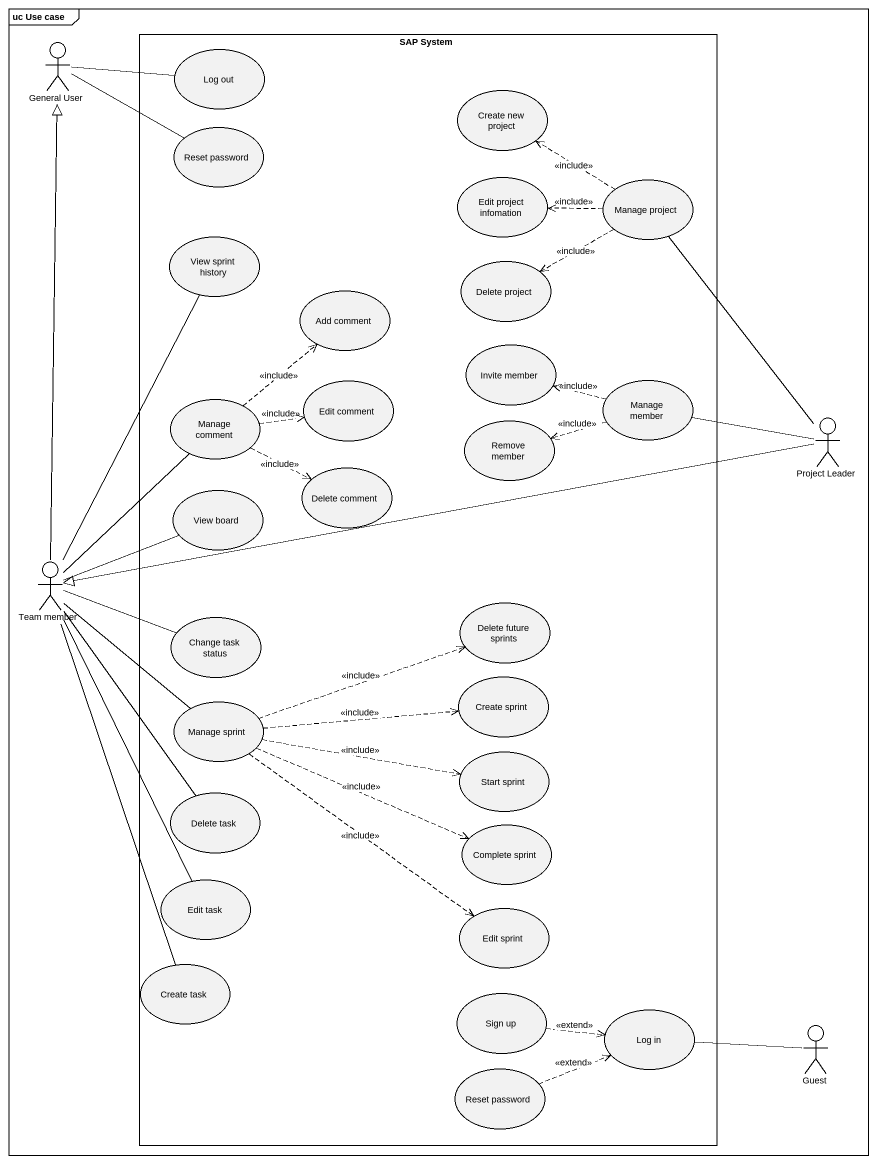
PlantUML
@startuml
mainframe uc Use case
actor "General User" as General_User
rectangle "SAP System" as SAP_System {
  usecase "Log out" as Log_out
  usecase "Create new project" as Create_new_project
  usecase "Reset password" as Reset_password
  usecase "Edit project infomation" as Edit_project_infomation
  usecase "Manage project" as Manage_project
  usecase "View sprint history" as View_sprint_history
  usecase "Delete project" as Delete_project
  usecase "Add comment" as Add_comment
  usecase "Invite member" as Invite_member
  usecase "Edit comment" as Edit_comment
  usecase "Manage member" as Manage_member
  usecase "Manage comment" as Manage_comment
  usecase "Remove member" as Remove_member
  usecase "Delete comment" as Delete_comment
  usecase "View board" as View_board
  usecase "Change task status" as Change_task_status
  usecase "Delete future sprints" as Delete_future_sprints
  usecase "Manage sprint" as Manage_sprint
  usecase "Create sprint" as Create_sprint
  usecase "Start sprint" as Start_sprint
  usecase "Delete task" as Delete_task
  usecase "Complete sprint" as Complete_sprint
  usecase "Edit task" as Edit_task
  usecase "Edit sprint" as Edit_sprint
  usecase "Create task" as Create_task
  usecase "Sign up" as Sign_up
  usecase "Log in" as Log_in
  usecase "Reset password" as Reset_password_2
}
actor "Project Leader" as Project_Leader
actor "Team member" as Team_member
actor Guest
General_User -right- Log_out
General_User -right- Reset_password
Manage_project .up.> Create_new_project : <<include>>
Manage_project .left.> Edit_project_infomation : <<include>>
Manage_project .left.> Delete_project : <<include>>
Manage_member .left.> Invite_member : <<include>>
Manage_member .left.> Remove_member : <<include>>
Manage_comment .up.> Add_comment : <<include>>
Manage_comment .right.> Edit_comment : <<include>>
Manage_comment .right.> Delete_comment : <<include>>
Project_Leader -up- Manage_project
Project_Leader -left- Manage_member
Project_Leader -left-|> Team_member
Team_member -up-|> General_User
Team_member -up- View_sprint_history
Team_member -up- Manage_comment
Team_member -right- View_board
Team_member -right- Change_task_status
Team_member -- Manage_sprint
Team_member -- Delete_task
Team_member -- Edit_task
Team_member -- Create_task
Manage_sprint .right.> Delete_future_sprints : <<include>>
Manage_sprint .right.> Create_sprint : <<include>>
Manage_sprint .right.> Start_sprint : <<include>>
Manage_sprint .right.> Complete_sprint : <<include>>
Manage_sprint ..> Edit_sprint : <<include>>
Sign_up .right.> Log_in : <<extend>>
Guest -left- Log_in
Reset_password_2 .right.> Log_in : <<extend>>
@enduml
